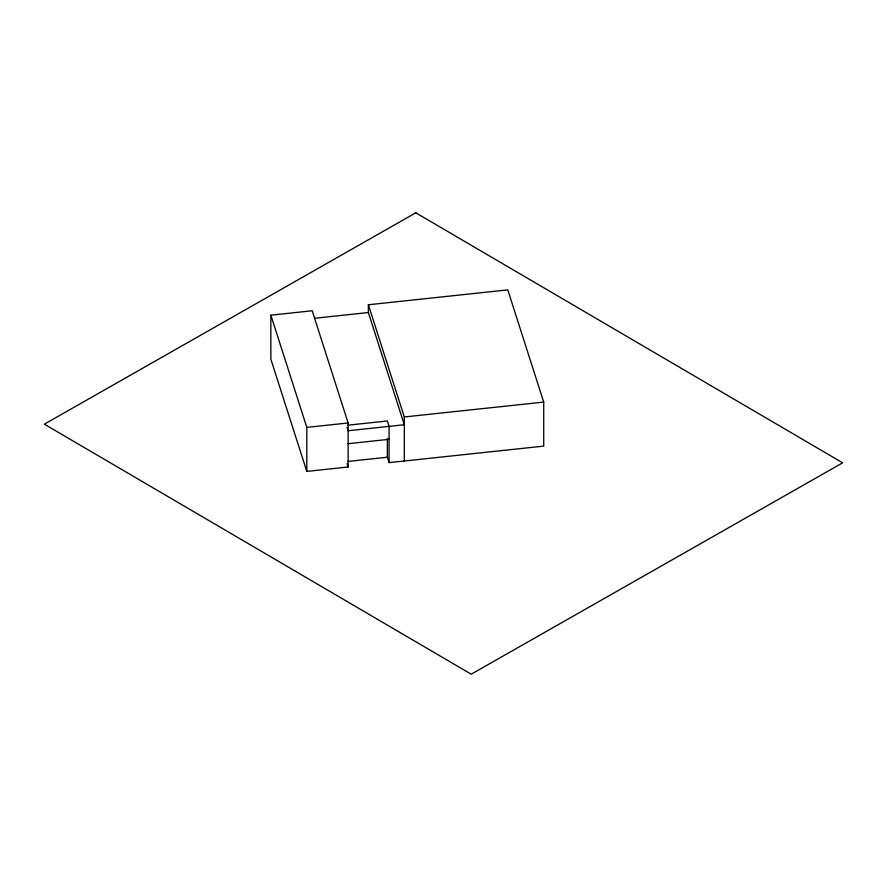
<?xml version="1.0" encoding="UTF-8"?>
<svg xmlns="http://www.w3.org/2000/svg" width="887" height="887" viewBox="0 0 887 887"><rect width="100%" height="100%" fill="white"/><g stroke="black" fill="none" stroke-linecap="round" stroke-linejoin="round"><path stroke-width="1.33" d="M270.868 315.173L312.191 310.76L348.136 422.966L348.136 466.994L306.813 471.407L270.868 359.202L270.868 315.173L306.813 427.379L306.813 471.407M347.094 427.501L348.136 430.738L404.306 424.74L368.371 312.534L368.371 304.762L507.785 289.883L543.72 402.088L543.72 446.117L389.083 462.626L387.353 457.226L387.353 438.422M314.94 318.233L368.371 312.534M306.813 427.379L348.136 422.966M368.371 304.762L404.306 416.968L543.72 402.088M347.771 425.195L387.353 420.97L389.083 426.37L389.083 462.626M348.136 443.688L389.083 439.32M347.771 461.451L387.353 457.226M347.094 463.757L348.136 466.994M404.306 416.968L404.306 460.996M415.803 212.802L44.35 424.174L471.208 674.198L842.65 462.826L415.803 212.802"/></g></svg>
